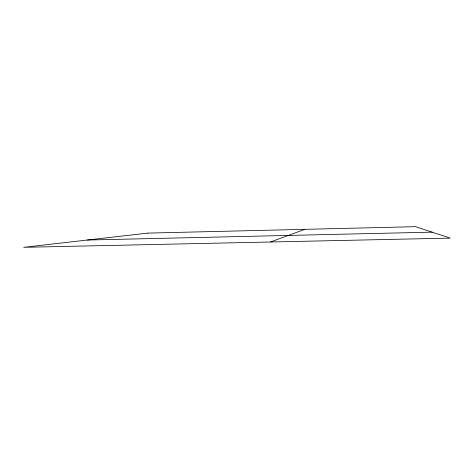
<?xml version="1.0" encoding="UTF-8"?>
<svg xmlns="http://www.w3.org/2000/svg" width="474" height="474" viewBox="0 0 474 474"><rect width="100%" height="100%" fill="white"/><g stroke="black" fill="none" stroke-linecap="round" stroke-linejoin="round"><path stroke-width="0.71" d="M270.5 241.995L304.812 229.339M87.358 240.028L432.14 232.147M147.716 233.113L23.7 247.321L450.3 238.114L415.485 226.679L147.716 233.113"/></g></svg>
